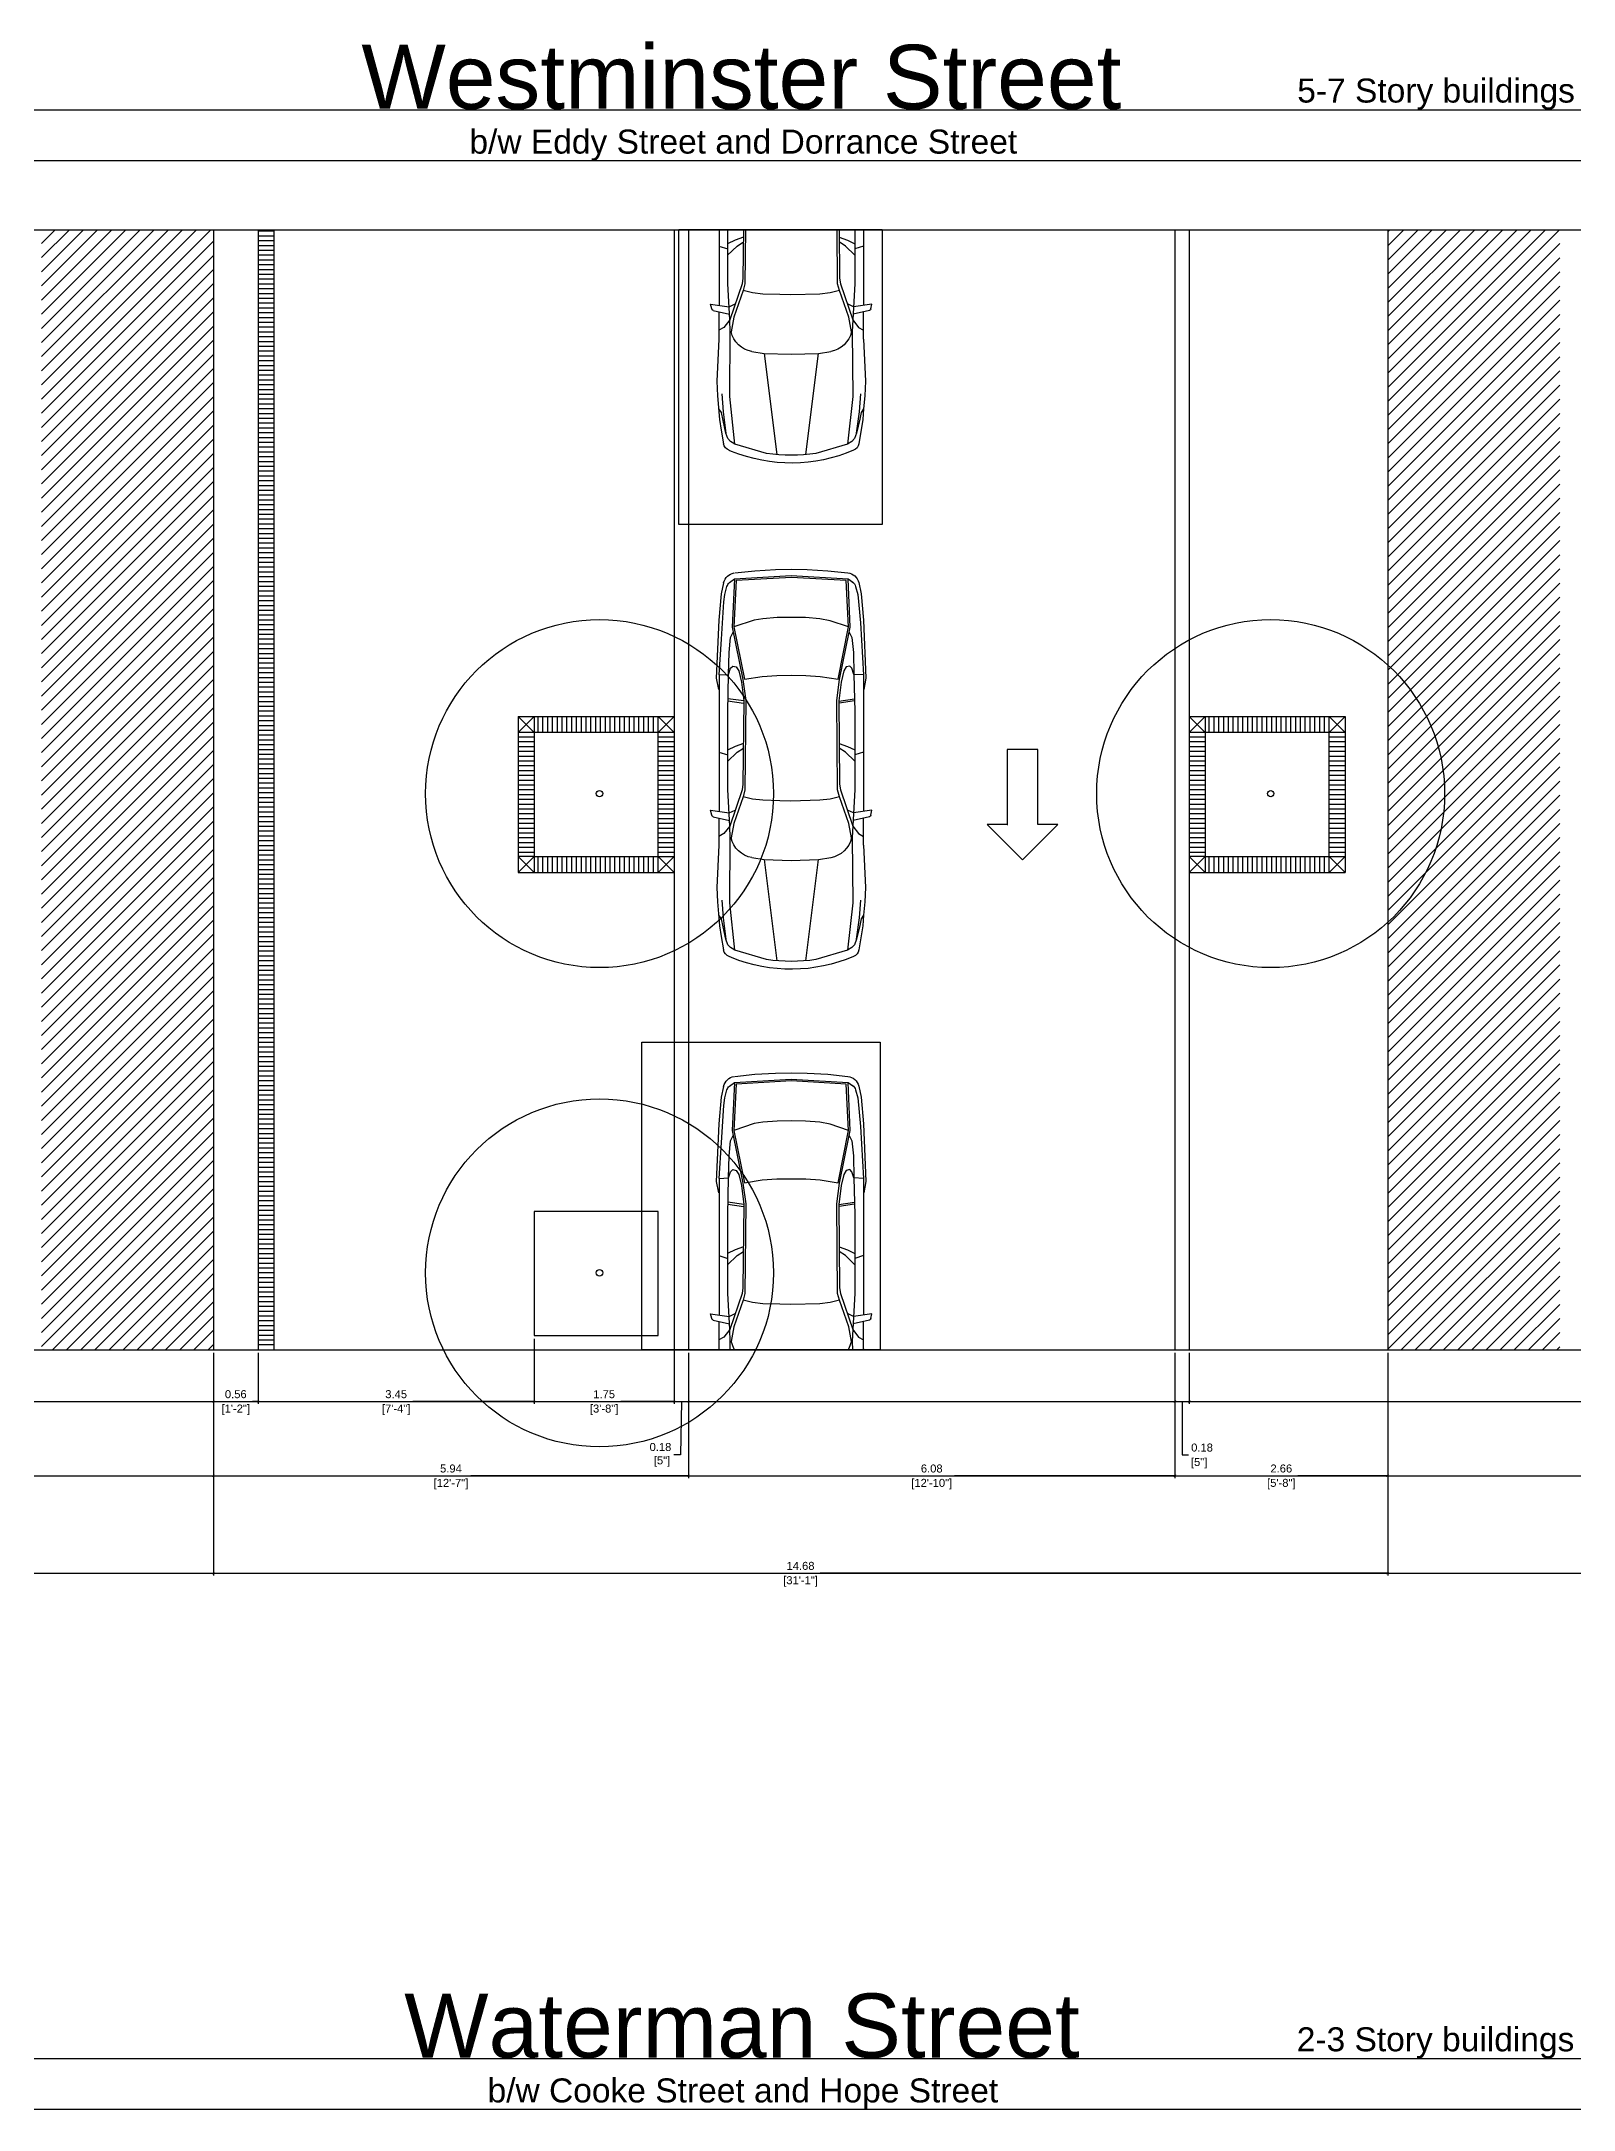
# Model space of a CAD drawing. Extents: x 4 to 262, y -261 to 351.
# Drawn here: x 46.61 to 65.76, y -219.17 to -193.31 of the extents above; entities that cross this region are included whole.
import ezdxf
from ezdxf.xclip import XClip

# ---------------------------------------------------------------- set-up
doc = ezdxf.new("R2010")
doc.units = 0
doc.header["$LTSCALE"] = 0.1
doc.header["$MEASUREMENT"] = 0
doc.header["$XCLIPFRAME"] = 2
doc.header["$PDMODE"] = 3
doc.layers.get('0').update_dxf_attribs({"color": 102})
for name, color, linetype in [('Cars', 4, 'Continuous'), ('Details', 9, 'Continuous'), ('Edge', 1, 'Continuous'), ('Hatch and Paving', 252, 'Continuous'), ('HIDDEN', 204, 'Continuous'), ('Poche', 6, 'Continuous'), ('Text', 7, 'Continuous'), ('Trees', 3, 'Continuous')]:
    doc.layers.add(name, color=color, linetype=linetype)
doc.styles.get("Standard").update_dxf_attribs({"font": 'Arial.ttf'})
doc.dimstyles.get("Standard").update_dxf_attribs({"dimtxt": 0.1, "dimasz": 0.03, "dimexe": 0.03, "dimexo": 0.04, "dimgap": 0.04, "dimtad": 0, "dimtih": 1, "dimtoh": 1, "dimzin": 0, "dimdsep": 46, "dimtxsty": 'Standard', "dimblk": 'ARCHTICK', "dimblk1": 'ARCHTICK', "dimblk2": 'ARCHTICK', "dimcen": 0.09, "dimclrd": 256, "dimclre": 256, "dimadec": 0, "dimazin": 0, "dimtfac": 1, "dimtofl": 0, "dimtmove": 1, "dimatfit": 3, "dimfxl": 1, "dimtolj": 1, "dimtzin": 0, "dimlwe": -1, "dimarcsym": 0})

# ---------------------------------------------------------------- blocks, each defined once
blk = doc.blocks.new('Tree 1')
for radius in [2.175, 0.04]:
    blk.add_circle((19.781, 19.848), radius)
blk = doc.blocks.new('Car 1')
at = {"color": 8, "linetype": 'Continuous'}
for p, q in [((30.55, 21.463), (29.836, 21.421)), ((30.089, 21.523), (29.839, 21.496)), ((30.35, 21.538), (30.089, 21.523)), ((30.547, 21.543), (30.35, 21.538)), ((30.743, 21.538), (30.547, 21.543)), ((31.258, 21.421), (30.55, 21.463)), ((31.004, 21.523), (30.743, 21.538)), ((31.254, 21.496), (31.004, 21.523)), ((29.672, 21.235), (29.643, 20.905)), ((29.702, 21.376), (29.672, 21.235)), ((29.714, 21.228), (29.683, 20.872)), ((29.742, 21.327), (29.714, 21.228)), ((29.836, 21.421), (29.776, 21.38)), ((29.809, 20.82), (29.836, 21.421)), ((29.83, 20.822), (29.859, 21.401)), ((29.859, 21.401), (30.542, 21.441)), ((30.542, 21.441), (31.234, 21.401)), ((31.234, 21.401), (31.263, 20.822)), ((31.321, 21.376), (31.258, 21.421)), ((31.258, 21.421), (31.285, 20.82)), ((31.379, 21.228), (31.351, 21.327)), ((31.389, 21.134), (31.379, 21.228)), ((31.421, 21.235), (31.392, 21.372)), ((31.45, 20.905), (31.421, 21.235)), ((30.368, 20.938), (30.55, 20.94)), ((30.55, 20.94), (30.725, 20.938)), ((31.421, 20.669), (31.389, 21.134)), ((29.643, 20.905), (29.613, 20.182)), ((29.683, 20.872), (29.643, 20.221)), ((29.789, 20.69), (29.769, 20.504)), ((29.822, 20.756), (29.789, 20.69)), ((29.822, 20.756), (29.809, 20.82)), ((29.942, 20.164), (29.822, 20.756)), ((29.83, 20.822), (30.062, 20.899)), ((29.962, 20.168), (29.83, 20.822)), ((30.062, 20.899), (30.191, 20.924)), ((30.191, 20.924), (30.368, 20.938)), ((30.725, 20.938), (30.902, 20.924)), ((30.902, 20.924), (31.012, 20.906)), ((31.012, 20.906), (31.263, 20.822)), ((31.263, 20.822), (31.131, 20.168)), ((31.285, 20.82), (31.152, 20.164)), ((31.305, 20.69), (31.272, 20.756)), ((31.324, 20.504), (31.305, 20.69)), ((31.48, 20.182), (31.45, 20.905)), ((29.769, 20.504), (29.763, 20.228)), ((31.33, 20.228), (31.324, 20.504)), ((31.45, 20.221), (31.421, 20.669)), ((29.613, 20.182), (29.639, 20.04)), ((29.643, 20.221), (29.763, 20.228)), ((29.643, 20.221), (29.643, 18.514)), ((29.763, 20.228), (29.752, 19.766)), ((29.763, 20.228), (29.789, 20.305)), ((29.789, 20.305), (29.814, 20.332)), ((29.814, 20.332), (29.86, 20.322)), ((29.86, 20.322), (29.891, 20.271)), ((29.891, 20.271), (29.924, 20.133)), ((30.184, 20.202), (29.962, 20.168)), ((30.365, 20.215), (30.184, 20.202)), ((30.543, 20.217), (30.365, 20.215)), ((30.728, 20.215), (30.543, 20.217)), ((30.909, 20.202), (30.728, 20.215)), ((31.131, 20.168), (30.909, 20.202)), ((31.202, 20.271), (31.169, 20.133)), ((31.234, 20.322), (31.202, 20.271)), ((31.279, 20.332), (31.234, 20.322)), ((31.305, 20.305), (31.279, 20.332)), ((31.33, 20.228), (31.305, 20.305)), ((31.342, 19.766), (31.33, 20.228)), ((31.45, 20.221), (31.33, 20.228)), ((31.45, 20.221), (31.45, 18.514)), ((31.454, 20.04), (31.48, 20.182)), ((29.954, 19.894), (29.755, 19.924)), ((29.924, 20.133), (29.954, 19.896)), ((29.979, 19.902), (29.942, 20.164)), ((31.152, 20.164), (31.114, 19.902)), ((31.169, 20.133), (31.14, 19.896)), ((31.14, 19.896), (31.338, 19.924)), ((29.752, 19.766), (29.752, 18.789)), ((29.755, 19.899), (29.95, 19.87)), ((29.954, 19.896), (29.942, 18.855)), ((29.967, 18.785), (29.979, 19.902)), ((31.114, 19.902), (31.126, 18.785)), ((31.14, 19.896), (31.151, 18.855)), ((31.341, 19.899), (31.143, 19.87)), ((31.342, 18.789), (31.342, 19.766)), ((29.642, 19.256), (29.752, 19.222)), ((29.843, 19.328), (29.752, 19.284)), ((29.752, 19.142), (29.87, 19.256)), ((29.948, 19.366), (29.843, 19.328)), ((29.87, 19.256), (29.947, 19.307)), ((31.145, 19.366), (31.25, 19.328)), ((31.223, 19.256), (31.146, 19.307)), ((31.344, 19.14), (31.223, 19.256)), ((31.25, 19.328), (31.344, 19.283)), ((31.451, 19.256), (31.342, 19.222)), ((29.752, 18.789), (29.784, 18.185)), ((29.932, 18.784), (29.777, 18.333)), ((29.829, 18.365), (29.943, 18.698)), ((29.942, 18.855), (29.932, 18.784)), ((29.943, 18.698), (29.967, 18.785)), ((29.943, 18.698), (30.062, 18.67)), ((30.062, 18.67), (30.19, 18.655)), ((30.19, 18.655), (30.551, 18.644)), ((30.551, 18.644), (30.691, 18.648)), ((30.691, 18.648), (30.903, 18.655)), ((30.903, 18.655), (31.031, 18.67)), ((31.031, 18.67), (31.15, 18.698)), ((31.126, 18.785), (31.15, 18.698)), ((31.15, 18.698), (31.264, 18.365)), ((31.151, 18.855), (31.161, 18.784)), ((31.161, 18.784), (31.316, 18.333)), ((31.316, 18.333), (31.342, 18.789)), ((29.551, 18.47), (29.538, 18.53)), ((29.538, 18.53), (29.769, 18.496)), ((29.571, 18.449), (29.774, 18.402)), ((29.643, 18.092), (29.643, 18.432)), ((29.769, 18.496), (29.846, 18.532)), ((29.795, 18.185), (29.829, 18.365)), ((31.325, 18.496), (31.248, 18.532)), ((31.264, 18.365), (31.298, 18.185)), ((31.522, 18.449), (31.32, 18.402)), ((31.555, 18.53), (31.325, 18.496)), ((31.45, 18.092), (31.45, 18.432)), ((31.542, 18.47), (31.555, 18.53)), ((29.705, 18.239), (29.643, 18.204)), ((29.777, 18.333), (29.705, 18.239)), ((29.784, 18.185), (29.779, 17.375)), ((31.309, 18.185), (31.316, 18.333)), ((31.315, 17.375), (31.309, 18.185)), ((31.316, 18.333), (31.389, 18.239)), ((31.389, 18.239), (31.451, 18.204)), ((29.643, 18.092), (29.62, 17.566)), ((30.206, 17.913), (30.054, 17.938)), ((30.366, 16.648), (30.206, 17.913)), ((30.547, 17.902), (30.206, 17.913)), ((30.887, 17.913), (30.547, 17.902)), ((30.887, 17.913), (30.727, 16.648)), ((31.039, 17.938), (30.887, 17.913)), ((31.473, 17.566), (31.45, 18.092)), ((29.62, 17.566), (29.626, 17.384)), ((29.626, 17.384), (29.642, 17.219)), ((29.694, 17.185), (29.676, 17.408)), ((29.779, 17.375), (29.843, 16.78)), ((31.251, 16.78), (31.315, 17.375)), ((31.417, 17.408), (31.4, 17.185)), ((31.441, 17.087), (31.467, 17.384)), ((31.467, 17.384), (31.473, 17.566)), ((29.642, 17.219), (29.672, 17.173)), ((29.642, 17.219), (29.653, 17.087)), ((29.653, 17.087), (29.701, 16.784)), ((29.672, 17.173), (29.689, 17.09)), ((29.689, 17.09), (29.73, 16.918)), ((29.73, 16.918), (29.694, 17.185)), ((31.4, 17.185), (31.363, 16.918)), ((31.363, 16.918), (31.4, 17.074)), ((31.4, 17.074), (31.421, 17.173)), ((31.421, 17.173), (31.451, 17.219)), ((31.421, 16.954), (31.441, 17.087)), ((29.73, 16.918), (29.756, 16.848)), ((29.756, 16.848), (29.789, 16.813)), ((29.789, 16.813), (29.843, 16.78)), ((31.251, 16.78), (31.305, 16.813)), ((31.305, 16.813), (31.338, 16.848)), ((31.338, 16.848), (31.363, 16.918)), ((31.392, 16.784), (31.421, 16.954)), ((29.843, 16.78), (30.238, 16.663)), ((30.855, 16.663), (31.251, 16.78)), ((31.293, 16.689), (31.324, 16.702)), ((30.547, 16.543), (30.547, 16.543))]:
    blk.add_line(p, q, dxfattribs=at)
for centre, radius, start, end in [((29.857, 21.339), 0.159, 96.1654, 166.417), ((31.237, 21.339), 0.159, 12.0139, 81.7918), ((29.844, 21.298), 0.106, 124.732, 163.999), ((31.249, 21.298), 0.106, 16.0009, 47.497), ((29.577, 18.475), 0.0265, 191.8561, 256.8464), ((31.516, 18.475), 0.0265, 283.1524, 348.1427), ((30.107, 18.253), 0.32, 192.2413, 260.4689), ((30.987, 18.253), 0.319, 279.531, 347.7586), ((29.805, 16.802), 0.106, 189.5619, 249.9003), ((30.547, 18.523), 1.98, 246.8697, 292.1307), ((30.547, 18.805), 2.164, 261.8061, 278.1938), ((31.288, 16.802), 0.106, 290.0997, 350.438)]:
    blk.add_arc(centre, radius, start, end, dxfattribs=at)
blk = doc.blocks.new('_ArchTick')
at = {"color": 0, "linetype": 'ByBlock', "const_width": 0.15}
blk.add_lwpolyline([(-0.5, -0.5), (0.5, 0.5)], dxfattribs=at)
blk = doc.blocks.new('*D166')
at = {"layer": 'Defpoints', "color": 0, "transparency": 16777216}
for p in [(48.759, -209.668), (63.439, -209.668), (63.439, -212.461)]:
    blk.add_point(p, dxfattribs=at)
at = {"layer": 'Text', "transparency": 16777216}
for p, q in [((48.759, -209.708), (48.759, -212.491)), ((63.439, -209.708), (63.439, -212.491))]:
    blk.add_line(p, q, dxfattribs=at)
at = {"layer": 'Text', "lineweight": -2, "transparency": 16777216}
for p, q in [((48.759, -212.461), (55.851, -212.461)), ((63.439, -212.461), (56.346, -212.461))]:
    blk.add_line(p, q, dxfattribs=at)
at = {"layer": 'Text', "lineweight": -2, "transparency": 16777216, "xscale": 0.03, "yscale": 0.03, "zscale": 0.03, "rotation": 180}
blk.add_blockref('_ArchTick', (48.759, -212.461), dxfattribs=at)
at = {"layer": 'Text', "lineweight": -2, "transparency": 16777216, "xscale": 0.03, "yscale": 0.03, "zscale": 0.03}
blk.add_blockref('_ArchTick', (63.439, -212.461), dxfattribs=at)
at = {"layer": 'Text', "color": 0, "transparency": 16777216, "char_height": 0.1, "attachment_point": 5}
for s, insert in [('\\A1;[31\'-1"]', (56.099, -212.564)), ('\\A1;14.68', (56.099, -212.37))]:
    blk.add_mtext(s, dxfattribs=dict(at, insert=insert))
blk = doc.blocks.new('*D167')
at = {"layer": 'Defpoints', "color": 0, "transparency": 16777216}
for p in [(48.759, -209.668), (54.699, -211.244), (54.699, -211.244)]:
    blk.add_point(p, dxfattribs=at)
at = {"layer": 'Text', "transparency": 16777216}
for p, q in [((48.759, -209.708), (48.759, -211.274)), ((54.699, -211.204), (54.699, -211.214))]:
    blk.add_line(p, q, dxfattribs=at)
at = {"layer": 'Text', "lineweight": -2, "transparency": 16777216}
for p, q in [((48.759, -211.244), (51.481, -211.244)), ((54.699, -211.244), (51.976, -211.244))]:
    blk.add_line(p, q, dxfattribs=at)
at = {"layer": 'Text', "lineweight": -2, "transparency": 16777216, "xscale": 0.03, "yscale": 0.03, "zscale": 0.03, "rotation": 180}
blk.add_blockref('_ArchTick', (48.759, -211.244), dxfattribs=at)
at = {"layer": 'Text', "lineweight": -2, "transparency": 16777216, "xscale": 0.03, "yscale": 0.03, "zscale": 0.03}
blk.add_blockref('_ArchTick', (54.699, -211.244), dxfattribs=at)
at = {"layer": 'Text', "color": 0, "transparency": 16777216, "char_height": 0.1, "attachment_point": 5}
for s, insert in [('\\A1;5.94', (51.729, -211.153)), ('\\A1;[12\'-7"]', (51.729, -211.347))]:
    blk.add_mtext(s, dxfattribs=dict(at, insert=insert))
blk = doc.blocks.new('*D168')
at = {"layer": 'Defpoints', "color": 0, "transparency": 16777216}
for p in [(54.699, -209.668), (60.779, -209.668), (60.779, -211.244)]:
    blk.add_point(p, dxfattribs=at)
at = {"layer": 'Text', "transparency": 16777216}
for p, q in [((54.699, -209.708), (54.699, -211.274)), ((60.779, -209.708), (60.779, -211.274))]:
    blk.add_line(p, q, dxfattribs=at)
at = {"layer": 'Text', "lineweight": -2, "transparency": 16777216}
for p, q in [((54.699, -211.244), (57.452, -211.244)), ((60.779, -211.244), (58.025, -211.244))]:
    blk.add_line(p, q, dxfattribs=at)
at = {"layer": 'Text', "lineweight": -2, "transparency": 16777216, "xscale": 0.03, "yscale": 0.03, "zscale": 0.03, "rotation": 180}
blk.add_blockref('_ArchTick', (54.699, -211.244), dxfattribs=at)
at = {"layer": 'Text', "lineweight": -2, "transparency": 16777216, "xscale": 0.03, "yscale": 0.03, "zscale": 0.03}
blk.add_blockref('_ArchTick', (60.779, -211.244), dxfattribs=at)
at = {"layer": 'Text', "color": 0, "transparency": 16777216, "char_height": 0.1, "attachment_point": 5}
for s, insert in [('\\A1;6.08', (57.739, -211.153)), ('\\A1;[12\'-10"]', (57.739, -211.347))]:
    blk.add_mtext(s, dxfattribs=dict(at, insert=insert))
blk = doc.blocks.new('*D169')
at = {"layer": 'Defpoints', "color": 0, "transparency": 16777216}
for p in [(60.779, -209.668), (63.439, -209.668), (63.439, -211.244)]:
    blk.add_point(p, dxfattribs=at)
at = {"layer": 'Text', "transparency": 16777216}
for p, q in [((60.779, -209.708), (60.779, -211.274)), ((63.439, -209.708), (63.439, -211.274))]:
    blk.add_line(p, q, dxfattribs=at)
at = {"layer": 'Text', "lineweight": -2, "transparency": 16777216}
for p, q in [((60.779, -211.244), (61.9, -211.244)), ((63.439, -211.244), (62.317, -211.244))]:
    blk.add_line(p, q, dxfattribs=at)
at = {"layer": 'Text', "lineweight": -2, "transparency": 16777216, "xscale": 0.03, "yscale": 0.03, "zscale": 0.03, "rotation": 180}
blk.add_blockref('_ArchTick', (60.779, -211.244), dxfattribs=at)
at = {"layer": 'Text', "lineweight": -2, "transparency": 16777216, "xscale": 0.03, "yscale": 0.03, "zscale": 0.03}
blk.add_blockref('_ArchTick', (63.439, -211.244), dxfattribs=at)
at = {"layer": 'Text', "color": 0, "transparency": 16777216, "char_height": 0.1, "attachment_point": 5}
for s, insert in [('\\A1;2.66', (62.109, -211.153)), ('\\A1;[5\'-8"]', (62.109, -211.347))]:
    blk.add_mtext(s, dxfattribs=dict(at, insert=insert))
blk = doc.blocks.new('*D170')
at = {"layer": 'Defpoints', "color": 0, "transparency": 16777216}
for p in [(48.759, -209.668), (49.319, -209.668), (49.319, -210.315)]:
    blk.add_point(p, dxfattribs=at)
at = {"layer": 'Text', "transparency": 16777216}
for p, q in [((48.759, -209.708), (48.759, -210.345)), ((49.319, -209.708), (49.319, -210.345))]:
    blk.add_line(p, q, dxfattribs=at)
at = {"layer": 'Text', "lineweight": -2, "transparency": 16777216}
for p, q in [((48.759, -210.315), (48.83, -210.315)), ((49.319, -210.315), (49.247, -210.315))]:
    blk.add_line(p, q, dxfattribs=at)
at = {"layer": 'Text', "lineweight": -2, "transparency": 16777216, "xscale": 0.03, "yscale": 0.03, "zscale": 0.03, "rotation": 180}
blk.add_blockref('_ArchTick', (48.759, -210.315), dxfattribs=at)
at = {"layer": 'Text', "lineweight": -2, "transparency": 16777216, "xscale": 0.03, "yscale": 0.03, "zscale": 0.03}
blk.add_blockref('_ArchTick', (49.319, -210.315), dxfattribs=at)
at = {"layer": 'Text', "color": 0, "transparency": 16777216, "char_height": 0.1, "attachment_point": 5}
for s, insert in [('\\A1;0.56', (49.039, -210.224)), ('\\A1;[1\'-2"]', (49.039, -210.418))]:
    blk.add_mtext(s, dxfattribs=dict(at, insert=insert))
blk = doc.blocks.new('*D171')
at = {"layer": 'Defpoints', "color": 0, "transparency": 16777216}
for p in [(52.769, -209.491), (49.319, -209.668), (52.769, -210.315)]:
    blk.add_point(p, dxfattribs=at)
at = {"layer": 'Text', "transparency": 16777216}
for p, q in [((52.769, -209.531), (52.769, -210.345)), ((49.319, -209.708), (49.319, -210.345))]:
    blk.add_line(p, q, dxfattribs=at)
at = {"layer": 'Text', "lineweight": -2, "transparency": 16777216}
for p, q in [((49.319, -210.315), (50.835, -210.315)), ((52.769, -210.315), (51.252, -210.315))]:
    blk.add_line(p, q, dxfattribs=at)
at = {"layer": 'Text', "lineweight": -2, "transparency": 16777216, "xscale": 0.03, "yscale": 0.03, "zscale": 0.03, "rotation": 180}
blk.add_blockref('_ArchTick', (49.319, -210.315), dxfattribs=at)
at = {"layer": 'Text', "lineweight": -2, "transparency": 16777216, "xscale": 0.03, "yscale": 0.03, "zscale": 0.03}
blk.add_blockref('_ArchTick', (52.769, -210.315), dxfattribs=at)
at = {"layer": 'Text', "color": 0, "transparency": 16777216, "char_height": 0.1, "attachment_point": 5}
for s, insert in [('\\A1;3.45', (51.044, -210.224)), ('\\A1;[7\'-4"]', (51.044, -210.418))]:
    blk.add_mtext(s, dxfattribs=dict(at, insert=insert))
blk = doc.blocks.new('*D172')
at = {"layer": 'Defpoints', "color": 0, "transparency": 16777216}
for p in [(52.769, -209.491), (54.519, -209.491), (54.519, -210.315)]:
    blk.add_point(p, dxfattribs=at)
at = {"layer": 'Text', "transparency": 16777216}
for p, q in [((52.769, -209.531), (52.769, -210.345)), ((54.519, -209.531), (54.519, -210.345))]:
    blk.add_line(p, q, dxfattribs=at)
at = {"layer": 'Text', "lineweight": -2, "transparency": 16777216}
for p, q in [((52.769, -210.315), (53.435, -210.315)), ((54.519, -210.315), (53.852, -210.315))]:
    blk.add_line(p, q, dxfattribs=at)
at = {"layer": 'Text', "lineweight": -2, "transparency": 16777216, "xscale": 0.03, "yscale": 0.03, "zscale": 0.03, "rotation": 180}
blk.add_blockref('_ArchTick', (52.769, -210.315), dxfattribs=at)
at = {"layer": 'Text', "lineweight": -2, "transparency": 16777216, "xscale": 0.03, "yscale": 0.03, "zscale": 0.03}
blk.add_blockref('_ArchTick', (54.519, -210.315), dxfattribs=at)
at = {"layer": 'Text', "color": 0, "transparency": 16777216, "char_height": 0.1, "attachment_point": 5}
for s, insert in [('\\A1;1.75', (53.644, -210.224)), ('\\A1;[3\'-8"]', (53.644, -210.418))]:
    blk.add_mtext(s, dxfattribs=dict(at, insert=insert))
blk = doc.blocks.new('*D173')
at = {"layer": 'Defpoints', "color": 0, "transparency": 16777216}
for p in [(54.519, -209.668), (54.699, -209.668), (54.699, -210.315)]:
    blk.add_point(p, dxfattribs=at)
at = {"layer": 'Text', "transparency": 16777216}
for p, q in [((54.519, -209.708), (54.519, -210.345)), ((54.699, -209.708), (54.699, -210.345))]:
    blk.add_line(p, q, dxfattribs=at)
at = {"layer": 'Text', "lineweight": -2, "transparency": 16777216}
for p, q in [((54.519, -210.315), (54.699, -210.315)), ((54.609, -210.315), (54.597, -210.982)), ((54.597, -210.982), (54.517, -210.982))]:
    blk.add_line(p, q, dxfattribs=at)
at = {"layer": 'Text', "lineweight": -2, "transparency": 16777216, "xscale": 0.03, "yscale": 0.03, "zscale": 0.03, "rotation": 180}
blk.add_blockref('_ArchTick', (54.519, -210.315), dxfattribs=at)
at = {"layer": 'Text', "lineweight": -2, "transparency": 16777216, "xscale": 0.03, "yscale": 0.03, "zscale": 0.03}
blk.add_blockref('_ArchTick', (54.699, -210.315), dxfattribs=at)
at = {"layer": 'Text', "color": 0, "transparency": 16777216, "insert": (54.348, -210.982), "char_height": 0.1, "attachment_point": 5}
blk.add_mtext('\\A1;0.18\\P [5"]', dxfattribs=at)
blk = doc.blocks.new('*D174')
at = {"layer": 'Defpoints', "color": 0, "transparency": 16777216}
for p in [(60.779, -209.668), (60.959, -209.668), (60.959, -210.315)]:
    blk.add_point(p, dxfattribs=at)
at = {"layer": 'Text', "transparency": 16777216}
for p, q in [((60.779, -209.708), (60.779, -210.345)), ((60.959, -209.708), (60.959, -210.345))]:
    blk.add_line(p, q, dxfattribs=at)
at = {"layer": 'Text', "lineweight": -2, "transparency": 16777216}
for p, q in [((60.779, -210.315), (60.959, -210.315)), ((60.869, -210.315), (60.869, -210.982)), ((60.869, -210.982), (60.949, -210.982))]:
    blk.add_line(p, q, dxfattribs=at)
at = {"layer": 'Text', "lineweight": -2, "transparency": 16777216, "xscale": 0.03, "yscale": 0.03, "zscale": 0.03, "rotation": 180}
blk.add_blockref('_ArchTick', (60.779, -210.315), dxfattribs=at)
at = {"layer": 'Text', "lineweight": -2, "transparency": 16777216, "xscale": 0.03, "yscale": 0.03, "zscale": 0.03}
blk.add_blockref('_ArchTick', (60.959, -210.315), dxfattribs=at)
at = {"layer": 'Text', "color": 0, "transparency": 16777216, "char_height": 0.1, "attachment_point": 5}
for s, insert in [('\\A1;0.18', (61.118, -210.891)), ('\\A1;[5"]', (61.082, -211.086))]:
    blk.add_mtext(s, dxfattribs=dict(at, insert=insert))

msp = doc.modelspace()

# ---------------------------------------------------------------- hatches: boundary and pattern name
at = {"layer": 'HIDDEN'}
h = msp.add_hatch(dxfattribs=at)
h.set_pattern_fill('ANSI31', color=1)
h.set_pattern_definition([(45, (0.27102, -196.9241), (-0.08838835, 0.08838835), [])])
h.paths.add_polyline_path([(48.759, -195.668), (46.609, -195.668), (46.609, -209.668), (48.759, -209.668)])
h = msp.add_hatch(dxfattribs=at)
h.set_pattern_fill('ANSI31', color=1)
h.set_pattern_definition([(45, (0.69102, -196.9241), (-0.08838835, 0.08838835), [])])
h.paths.add_polyline_path([(65.589, -195.668), (63.439, -195.668), (63.439, -209.668), (65.589, -209.668)])

# ---------------------------------------------------------------- linework, layer by layer
at = {"layer": 'Cars'}
msp.add_lwpolyline([(58.875, -203.543), (59.317, -203.101), (59.067, -203.101), (59.067, -202.164), (58.683, -202.164), (58.683, -203.101), (58.692, -203.101), (58.433, -203.101)], close=True, dxfattribs=at)
at = {"layer": 'Details'}
for p, q in [((49.319, -195.668), (49.319, -209.668)), ((54.519, -195.668), (54.519, -209.668)), ((60.959, -195.668), (60.959, -209.668))]:
    msp.add_line(p, q, dxfattribs=at)
for points in [[(52.769, -203.501), (54.319, -203.501), (54.319, -201.951), (52.769, -201.951)], [(61.159, -203.501), (62.709, -203.501), (62.709, -201.951), (61.159, -201.951)], [(52.769, -209.491), (54.319, -209.491), (54.319, -207.941), (52.769, -207.941)]]:
    msp.add_lwpolyline(points, close=True, dxfattribs=at)
at = {"layer": 'Edge'}
for p, q in [((54.699, -195.668), (54.699, -209.668)), ((60.779, -195.668), (60.779, -209.668))]:
    msp.add_line(p, q, dxfattribs=at)
for p in [(7.526, -195.668), (14.319, -209.668)]:
    msp.add_xline(p, (1, 0), dxfattribs=at)
at = {"layer": 'Hatch and Paving'}
for p, q in [((49.519, -195.688), (49.319, -195.688)), ((49.519, -209.668), (49.519, -195.668)), ((49.519, -195.748), (49.319, -195.748)), ((49.519, -195.808), (49.319, -195.808)), ((49.519, -195.868), (49.319, -195.868)), ((49.519, -195.928), (49.319, -195.928)), ((49.519, -195.988), (49.319, -195.988)), ((49.519, -196.048), (49.319, -196.048)), ((49.519, -196.108), (49.319, -196.108)), ((49.519, -196.168), (49.319, -196.168)), ((49.519, -196.228), (49.319, -196.228)), ((49.519, -196.288), (49.319, -196.288)), ((49.519, -196.348), (49.319, -196.348)), ((49.519, -196.408), (49.319, -196.408)), ((49.519, -196.468), (49.319, -196.468)), ((49.519, -196.528), (49.319, -196.528)), ((49.519, -196.588), (49.319, -196.588)), ((49.519, -196.648), (49.319, -196.648)), ((49.519, -196.708), (49.319, -196.708)), ((49.519, -196.768), (49.319, -196.768)), ((49.519, -196.828), (49.319, -196.828)), ((49.519, -196.888), (49.319, -196.888)), ((49.519, -196.948), (49.319, -196.948)), ((49.519, -197.008), (49.319, -197.008)), ((49.519, -197.068), (49.319, -197.068)), ((49.519, -197.128), (49.319, -197.128)), ((49.519, -197.188), (49.319, -197.188)), ((49.519, -197.248), (49.319, -197.248)), ((49.519, -197.308), (49.319, -197.308)), ((49.519, -197.368), (49.319, -197.368)), ((49.519, -197.428), (49.319, -197.428)), ((49.519, -197.488), (49.319, -197.488)), ((49.519, -197.548), (49.319, -197.548)), ((49.519, -197.608), (49.319, -197.608)), ((49.519, -197.668), (49.319, -197.668)), ((49.519, -197.728), (49.319, -197.728)), ((49.519, -197.788), (49.319, -197.788)), ((49.519, -197.848), (49.319, -197.848)), ((49.519, -197.908), (49.319, -197.908)), ((49.519, -197.968), (49.319, -197.968)), ((49.519, -198.028), (49.319, -198.028)), ((49.519, -198.088), (49.319, -198.088)), ((49.519, -198.148), (49.319, -198.148)), ((49.519, -198.208), (49.319, -198.208)), ((49.519, -198.268), (49.319, -198.268)), ((49.519, -198.328), (49.319, -198.328)), ((49.519, -198.388), (49.319, -198.388)), ((49.519, -198.448), (49.319, -198.448)), ((49.519, -198.508), (49.319, -198.508)), ((49.519, -198.568), (49.319, -198.568)), ((49.519, -198.628), (49.319, -198.628)), ((49.519, -198.688), (49.319, -198.688)), ((49.519, -198.748), (49.319, -198.748)), ((49.519, -198.808), (49.319, -198.808)), ((49.519, -198.868), (49.319, -198.868)), ((49.519, -198.928), (49.319, -198.928)), ((49.519, -198.988), (49.319, -198.988)), ((49.519, -199.048), (49.319, -199.048)), ((49.519, -199.108), (49.319, -199.108)), ((49.519, -199.168), (49.319, -199.168)), ((49.519, -199.228), (49.319, -199.228)), ((49.519, -199.288), (49.319, -199.288)), ((49.519, -199.348), (49.319, -199.348)), ((49.519, -199.408), (49.319, -199.408)), ((49.519, -199.468), (49.319, -199.468)), ((49.519, -199.528), (49.319, -199.528)), ((49.519, -199.588), (49.319, -199.588)), ((49.519, -199.648), (49.319, -199.648)), ((49.519, -199.708), (49.319, -199.708)), ((49.519, -199.768), (49.319, -199.768)), ((49.519, -199.828), (49.319, -199.828)), ((49.519, -199.888), (49.319, -199.888)), ((49.519, -199.948), (49.319, -199.948)), ((49.519, -200.008), (49.319, -200.008)), ((49.519, -200.068), (49.319, -200.068)), ((49.519, -200.128), (49.319, -200.128)), ((49.519, -200.188), (49.319, -200.188)), ((49.519, -200.248), (49.319, -200.248)), ((49.519, -200.308), (49.319, -200.308)), ((49.519, -200.368), (49.319, -200.368)), ((49.519, -200.428), (49.319, -200.428)), ((49.519, -200.488), (49.319, -200.488)), ((49.519, -200.548), (49.319, -200.548)), ((49.519, -200.608), (49.319, -200.608)), ((49.519, -200.668), (49.319, -200.668)), ((49.519, -200.728), (49.319, -200.728)), ((49.519, -200.788), (49.319, -200.788)), ((49.519, -200.848), (49.319, -200.848)), ((49.519, -200.908), (49.319, -200.908)), ((49.519, -200.968), (49.319, -200.968)), ((49.519, -201.028), (49.319, -201.028)), ((49.519, -201.088), (49.319, -201.088)), ((49.519, -201.148), (49.319, -201.148)), ((49.519, -201.208), (49.319, -201.208)), ((49.519, -201.268), (49.319, -201.268)), ((49.519, -201.328), (49.319, -201.328)), ((49.519, -201.388), (49.319, -201.388)), ((49.519, -201.448), (49.319, -201.448)), ((49.519, -201.508), (49.319, -201.508)), ((49.519, -201.568), (49.319, -201.568)), ((49.519, -201.628), (49.319, -201.628)), ((49.519, -201.688), (49.319, -201.688)), ((49.519, -201.748), (49.319, -201.748)), ((49.519, -201.808), (49.319, -201.808)), ((49.519, -201.868), (49.319, -201.868)), ((52.769, -201.951), (52.569, -201.751)), ((52.569, -201.951), (52.769, -201.751)), ((52.569, -201.751), (54.519, -201.751)), ((52.569, -201.751), (52.569, -203.701)), ((52.769, -201.951), (52.569, -201.751)), ((52.569, -201.951), (52.769, -201.751)), ((52.769, -201.751), (52.769, -201.951)), ((52.819, -201.951), (52.819, -201.751)), ((52.879, -201.951), (52.879, -201.751)), ((52.939, -201.951), (52.939, -201.751)), ((52.999, -201.951), (52.999, -201.751)), ((53.059, -201.951), (53.059, -201.751)), ((53.119, -201.951), (53.119, -201.751)), ((53.179, -201.951), (53.179, -201.751)), ((53.239, -201.951), (53.239, -201.751)), ((53.299, -201.951), (53.299, -201.751)), ((53.359, -201.951), (53.359, -201.751)), ((53.419, -201.951), (53.419, -201.751)), ((53.479, -201.951), (53.479, -201.751)), ((53.539, -201.951), (53.539, -201.751)), ((53.599, -201.951), (53.599, -201.751)), ((53.659, -201.951), (53.659, -201.751)), ((53.719, -201.951), (53.719, -201.751)), ((53.779, -201.951), (53.779, -201.751)), ((53.839, -201.951), (53.839, -201.751)), ((53.899, -201.951), (53.899, -201.751)), ((53.959, -201.951), (53.959, -201.751)), ((54.019, -201.951), (54.019, -201.751)), ((54.079, -201.951), (54.079, -201.751)), ((54.139, -201.951), (54.139, -201.751)), ((54.199, -201.951), (54.199, -201.751)), ((54.259, -201.951), (54.259, -201.751)), ((54.519, -201.951), (54.319, -201.751)), ((54.319, -201.951), (54.519, -201.751)), ((54.519, -201.951), (54.319, -201.751)), ((54.319, -201.951), (54.519, -201.751)), ((54.319, -201.951), (54.319, -201.751)), ((61.159, -201.951), (60.959, -201.751)), ((60.959, -201.951), (61.159, -201.751)), ((60.959, -201.751), (62.909, -201.751)), ((61.159, -201.951), (60.959, -201.751)), ((60.959, -201.951), (61.159, -201.751)), ((61.159, -201.751), (61.159, -201.951)), ((61.209, -201.951), (61.209, -201.751)), ((61.269, -201.951), (61.269, -201.751)), ((61.329, -201.951), (61.329, -201.751)), ((61.389, -201.951), (61.389, -201.751)), ((61.449, -201.951), (61.449, -201.751)), ((61.509, -201.951), (61.509, -201.751)), ((61.569, -201.951), (61.569, -201.751)), ((61.629, -201.951), (61.629, -201.751)), ((61.689, -201.951), (61.689, -201.751)), ((61.749, -201.951), (61.749, -201.751)), ((61.809, -201.951), (61.809, -201.751)), ((61.869, -201.951), (61.869, -201.751)), ((61.929, -201.951), (61.929, -201.751)), ((61.989, -201.951), (61.989, -201.751)), ((62.049, -201.951), (62.049, -201.751)), ((62.109, -201.951), (62.109, -201.751)), ((62.169, -201.951), (62.169, -201.751)), ((62.229, -201.951), (62.229, -201.751)), ((62.289, -201.951), (62.289, -201.751)), ((62.349, -201.951), (62.349, -201.751)), ((62.409, -201.951), (62.409, -201.751)), ((62.469, -201.951), (62.469, -201.751)), ((62.529, -201.951), (62.529, -201.751)), ((62.589, -201.951), (62.589, -201.751)), ((62.649, -201.951), (62.649, -201.751)), ((62.909, -201.951), (62.709, -201.751)), ((62.709, -201.951), (62.909, -201.751)), ((62.909, -201.951), (62.709, -201.751)), ((62.709, -201.951), (62.909, -201.751)), ((62.709, -201.951), (62.709, -201.751)), ((62.909, -201.751), (62.909, -203.701)), ((49.519, -201.928), (49.319, -201.928)), ((49.519, -201.988), (49.319, -201.988)), ((49.519, -202.048), (49.319, -202.048)), ((49.519, -202.108), (49.319, -202.108)), ((52.769, -201.951), (52.569, -201.951)), ((52.769, -201.951), (52.569, -201.951)), ((52.769, -202.011), (52.569, -202.011)), ((52.769, -202.071), (52.569, -202.071)), ((52.769, -202.131), (52.569, -202.131)), ((54.519, -201.951), (54.319, -201.951)), ((54.519, -202.011), (54.319, -202.011)), ((54.519, -202.071), (54.319, -202.071)), ((54.519, -202.131), (54.319, -202.131)), ((61.159, -201.951), (60.959, -201.951)), ((61.159, -201.951), (60.959, -201.951)), ((61.159, -202.011), (60.959, -202.011)), ((61.159, -202.071), (60.959, -202.071)), ((61.159, -202.131), (60.959, -202.131)), ((62.909, -201.951), (62.709, -201.951)), ((62.909, -202.011), (62.709, -202.011)), ((62.909, -202.071), (62.709, -202.071)), ((62.909, -202.131), (62.709, -202.131)), ((49.519, -202.168), (49.319, -202.168)), ((49.519, -202.228), (49.319, -202.228)), ((49.519, -202.288), (49.319, -202.288)), ((49.519, -202.348), (49.319, -202.348)), ((49.519, -202.408), (49.319, -202.408)), ((52.769, -202.191), (52.569, -202.191)), ((52.769, -202.251), (52.569, -202.251)), ((52.769, -202.311), (52.569, -202.311)), ((52.769, -202.371), (52.569, -202.371)), ((54.519, -202.191), (54.319, -202.191)), ((54.519, -202.251), (54.319, -202.251)), ((54.519, -202.311), (54.319, -202.311)), ((54.519, -202.371), (54.319, -202.371)), ((61.159, -202.191), (60.959, -202.191)), ((61.159, -202.251), (60.959, -202.251)), ((61.159, -202.311), (60.959, -202.311)), ((61.159, -202.371), (60.959, -202.371)), ((62.909, -202.191), (62.709, -202.191)), ((62.909, -202.251), (62.709, -202.251)), ((62.909, -202.311), (62.709, -202.311)), ((62.909, -202.371), (62.709, -202.371)), ((49.519, -202.468), (49.319, -202.468)), ((49.519, -202.528), (49.319, -202.528)), ((49.519, -202.588), (49.319, -202.588)), ((49.519, -202.648), (49.319, -202.648)), ((52.769, -202.431), (52.569, -202.431)), ((52.769, -202.491), (52.569, -202.491)), ((52.769, -202.551), (52.569, -202.551)), ((52.769, -202.611), (52.569, -202.611)), ((52.769, -202.671), (52.569, -202.671)), ((54.519, -202.431), (54.319, -202.431)), ((54.519, -202.491), (54.319, -202.491)), ((54.519, -202.551), (54.319, -202.551)), ((54.519, -202.611), (54.319, -202.611)), ((54.519, -202.671), (54.319, -202.671)), ((61.159, -202.431), (60.959, -202.431)), ((61.159, -202.491), (60.959, -202.491)), ((61.159, -202.551), (60.959, -202.551)), ((61.159, -202.611), (60.959, -202.611)), ((61.159, -202.671), (60.959, -202.671)), ((62.909, -202.431), (62.709, -202.431)), ((62.909, -202.491), (62.709, -202.491)), ((62.909, -202.551), (62.709, -202.551)), ((62.909, -202.611), (62.709, -202.611)), ((62.909, -202.671), (62.709, -202.671)), ((49.519, -202.708), (49.319, -202.708)), ((49.519, -202.768), (49.319, -202.768)), ((49.519, -202.828), (49.319, -202.828)), ((49.519, -202.888), (49.319, -202.888)), ((52.769, -202.731), (52.569, -202.731)), ((52.769, -202.791), (52.569, -202.791)), ((52.769, -202.851), (52.569, -202.851)), ((52.769, -202.911), (52.569, -202.911)), ((54.519, -202.731), (54.319, -202.731)), ((54.519, -202.791), (54.319, -202.791)), ((54.519, -202.851), (54.319, -202.851)), ((54.519, -202.911), (54.319, -202.911)), ((61.159, -202.731), (60.959, -202.731)), ((61.159, -202.791), (60.959, -202.791)), ((61.159, -202.851), (60.959, -202.851)), ((61.159, -202.911), (60.959, -202.911)), ((62.909, -202.731), (62.709, -202.731)), ((62.909, -202.791), (62.709, -202.791)), ((62.909, -202.851), (62.709, -202.851)), ((62.909, -202.911), (62.709, -202.911)), ((49.519, -202.948), (49.319, -202.948)), ((49.519, -203.008), (49.319, -203.008)), ((49.519, -203.068), (49.319, -203.068)), ((49.519, -203.128), (49.319, -203.128)), ((49.519, -203.188), (49.319, -203.188)), ((52.769, -202.971), (52.569, -202.971)), ((52.769, -203.031), (52.569, -203.031)), ((52.769, -203.091), (52.569, -203.091)), ((52.769, -203.151), (52.569, -203.151)), ((54.519, -202.971), (54.319, -202.971)), ((54.519, -203.031), (54.319, -203.031)), ((54.519, -203.091), (54.319, -203.091)), ((54.519, -203.151), (54.319, -203.151)), ((61.159, -202.971), (60.959, -202.971)), ((61.159, -203.031), (60.959, -203.031)), ((61.159, -203.091), (60.959, -203.091)), ((61.159, -203.151), (60.959, -203.151)), ((62.909, -202.971), (62.709, -202.971)), ((62.909, -203.031), (62.709, -203.031)), ((62.909, -203.091), (62.709, -203.091)), ((62.909, -203.151), (62.709, -203.151)), ((49.519, -203.248), (49.319, -203.248)), ((49.519, -203.308), (49.319, -203.308)), ((49.519, -203.368), (49.319, -203.368)), ((49.519, -203.428), (49.319, -203.428)), ((52.769, -203.211), (52.569, -203.211)), ((52.769, -203.271), (52.569, -203.271)), ((52.769, -203.331), (52.569, -203.331)), ((52.769, -203.391), (52.569, -203.391)), ((52.769, -203.451), (52.569, -203.451)), ((54.519, -203.211), (54.319, -203.211)), ((54.519, -203.271), (54.319, -203.271)), ((54.519, -203.331), (54.319, -203.331)), ((54.519, -203.391), (54.319, -203.391)), ((54.519, -203.451), (54.319, -203.451)), ((61.159, -203.211), (60.959, -203.211)), ((61.159, -203.271), (60.959, -203.271)), ((61.159, -203.331), (60.959, -203.331)), ((61.159, -203.391), (60.959, -203.391)), ((61.159, -203.451), (60.959, -203.451)), ((62.909, -203.211), (62.709, -203.211)), ((62.909, -203.271), (62.709, -203.271)), ((62.909, -203.331), (62.709, -203.331)), ((62.909, -203.391), (62.709, -203.391)), ((62.909, -203.451), (62.709, -203.451)), ((49.519, -203.488), (49.319, -203.488)), ((49.519, -203.548), (49.319, -203.548)), ((49.519, -203.608), (49.319, -203.608)), ((49.519, -203.668), (49.319, -203.668)), ((52.769, -203.701), (52.569, -203.501)), ((52.569, -203.701), (52.769, -203.501)), ((52.769, -203.501), (52.569, -203.501)), ((52.569, -203.701), (54.519, -203.701)), ((52.769, -203.501), (52.769, -203.701)), ((52.819, -203.701), (52.819, -203.501)), ((52.879, -203.701), (52.879, -203.501)), ((52.939, -203.701), (52.939, -203.501)), ((52.999, -203.701), (52.999, -203.501)), ((53.059, -203.701), (53.059, -203.501)), ((53.119, -203.701), (53.119, -203.501)), ((53.179, -203.701), (53.179, -203.501)), ((53.239, -203.701), (53.239, -203.501)), ((53.299, -203.701), (53.299, -203.501)), ((53.359, -203.701), (53.359, -203.501)), ((53.419, -203.701), (53.419, -203.501)), ((53.479, -203.701), (53.479, -203.501)), ((53.539, -203.701), (53.539, -203.501)), ((53.599, -203.701), (53.599, -203.501)), ((53.659, -203.701), (53.659, -203.501)), ((53.719, -203.701), (53.719, -203.501)), ((53.779, -203.701), (53.779, -203.501)), ((53.839, -203.701), (53.839, -203.501)), ((53.899, -203.701), (53.899, -203.501)), ((53.959, -203.701), (53.959, -203.501)), ((54.019, -203.701), (54.019, -203.501)), ((54.079, -203.701), (54.079, -203.501)), ((54.139, -203.701), (54.139, -203.501)), ((54.199, -203.701), (54.199, -203.501)), ((54.259, -203.701), (54.259, -203.501)), ((54.519, -203.701), (54.319, -203.501)), ((54.319, -203.701), (54.519, -203.501)), ((54.319, -203.701), (54.319, -203.501)), ((54.319, -203.501), (54.519, -203.501)), ((61.159, -203.701), (60.959, -203.501)), ((60.959, -203.701), (61.159, -203.501)), ((61.159, -203.501), (60.959, -203.501)), ((60.959, -203.701), (62.909, -203.701)), ((61.159, -203.501), (61.159, -203.701)), ((61.209, -203.701), (61.209, -203.501)), ((61.269, -203.701), (61.269, -203.501)), ((61.329, -203.701), (61.329, -203.501)), ((61.389, -203.701), (61.389, -203.501)), ((61.449, -203.701), (61.449, -203.501)), ((61.509, -203.701), (61.509, -203.501)), ((61.569, -203.701), (61.569, -203.501)), ((61.629, -203.701), (61.629, -203.501)), ((61.689, -203.701), (61.689, -203.501)), ((61.749, -203.701), (61.749, -203.501)), ((61.809, -203.701), (61.809, -203.501)), ((61.869, -203.701), (61.869, -203.501)), ((61.929, -203.701), (61.929, -203.501)), ((61.989, -203.701), (61.989, -203.501)), ((62.049, -203.701), (62.049, -203.501)), ((62.109, -203.701), (62.109, -203.501)), ((62.169, -203.701), (62.169, -203.501)), ((62.229, -203.701), (62.229, -203.501)), ((62.289, -203.701), (62.289, -203.501)), ((62.349, -203.701), (62.349, -203.501)), ((62.409, -203.701), (62.409, -203.501)), ((62.469, -203.701), (62.469, -203.501)), ((62.529, -203.701), (62.529, -203.501)), ((62.589, -203.701), (62.589, -203.501)), ((62.649, -203.701), (62.649, -203.501)), ((62.909, -203.701), (62.709, -203.501)), ((62.709, -203.701), (62.909, -203.501)), ((62.709, -203.701), (62.709, -203.501)), ((62.709, -203.501), (62.909, -203.501)), ((49.519, -203.728), (49.319, -203.728)), ((49.519, -203.788), (49.319, -203.788)), ((49.519, -203.848), (49.319, -203.848)), ((49.519, -203.908), (49.319, -203.908)), ((49.519, -203.968), (49.319, -203.968)), ((49.519, -204.028), (49.319, -204.028)), ((49.519, -204.088), (49.319, -204.088)), ((49.519, -204.148), (49.319, -204.148)), ((49.519, -204.208), (49.319, -204.208)), ((49.519, -204.268), (49.319, -204.268)), ((49.519, -204.328), (49.319, -204.328)), ((49.519, -204.388), (49.319, -204.388)), ((49.519, -204.448), (49.319, -204.448)), ((49.519, -204.508), (49.319, -204.508)), ((49.519, -204.568), (49.319, -204.568)), ((49.519, -204.628), (49.319, -204.628)), ((49.519, -204.688), (49.319, -204.688)), ((49.519, -204.748), (49.319, -204.748)), ((49.519, -204.808), (49.319, -204.808)), ((49.519, -204.868), (49.319, -204.868)), ((49.519, -204.928), (49.319, -204.928)), ((49.519, -204.988), (49.319, -204.988)), ((49.519, -205.048), (49.319, -205.048)), ((49.519, -205.108), (49.319, -205.108)), ((49.519, -205.168), (49.319, -205.168)), ((49.519, -205.228), (49.319, -205.228)), ((49.519, -205.288), (49.319, -205.288)), ((49.519, -205.348), (49.319, -205.348)), ((49.519, -205.408), (49.319, -205.408)), ((49.519, -205.468), (49.319, -205.468)), ((49.519, -205.528), (49.319, -205.528)), ((49.519, -205.588), (49.319, -205.588)), ((49.519, -205.648), (49.319, -205.648)), ((49.519, -205.708), (49.319, -205.708)), ((49.519, -205.768), (49.319, -205.768)), ((49.519, -205.828), (49.319, -205.828)), ((49.519, -205.888), (49.319, -205.888)), ((49.519, -205.948), (49.319, -205.948)), ((49.519, -206.008), (49.319, -206.008)), ((49.519, -206.068), (49.319, -206.068)), ((49.519, -206.128), (49.319, -206.128)), ((49.519, -206.188), (49.319, -206.188)), ((49.519, -206.248), (49.319, -206.248)), ((49.519, -206.308), (49.319, -206.308)), ((49.519, -206.368), (49.319, -206.368)), ((49.519, -206.428), (49.319, -206.428)), ((49.519, -206.488), (49.319, -206.488)), ((49.519, -206.548), (49.319, -206.548)), ((49.519, -206.608), (49.319, -206.608)), ((49.519, -206.668), (49.319, -206.668)), ((49.519, -206.728), (49.319, -206.728)), ((49.519, -206.788), (49.319, -206.788)), ((49.519, -206.848), (49.319, -206.848)), ((49.519, -206.908), (49.319, -206.908)), ((49.519, -206.968), (49.319, -206.968)), ((49.519, -207.028), (49.319, -207.028)), ((49.519, -207.088), (49.319, -207.088)), ((49.519, -207.148), (49.319, -207.148)), ((49.519, -207.208), (49.319, -207.208)), ((49.519, -207.268), (49.319, -207.268)), ((49.519, -207.328), (49.319, -207.328)), ((49.519, -207.388), (49.319, -207.388)), ((49.519, -207.448), (49.319, -207.448)), ((49.519, -207.508), (49.319, -207.508)), ((49.519, -207.568), (49.319, -207.568)), ((49.519, -207.628), (49.319, -207.628)), ((49.519, -207.688), (49.319, -207.688)), ((49.519, -207.748), (49.319, -207.748)), ((49.519, -207.808), (49.319, -207.808)), ((49.519, -207.868), (49.319, -207.868)), ((49.519, -207.928), (49.319, -207.928)), ((49.519, -207.988), (49.319, -207.988)), ((49.519, -208.048), (49.319, -208.048)), ((49.519, -208.108), (49.319, -208.108)), ((49.519, -208.168), (49.319, -208.168)), ((49.519, -208.228), (49.319, -208.228)), ((49.519, -208.288), (49.319, -208.288)), ((49.519, -208.348), (49.319, -208.348)), ((49.519, -208.408), (49.319, -208.408)), ((49.519, -208.468), (49.319, -208.468)), ((49.519, -208.528), (49.319, -208.528)), ((49.519, -208.588), (49.319, -208.588)), ((49.519, -208.648), (49.319, -208.648)), ((49.519, -208.708), (49.319, -208.708)), ((49.519, -208.768), (49.319, -208.768)), ((49.519, -208.828), (49.319, -208.828)), ((49.519, -208.888), (49.319, -208.888)), ((49.519, -208.948), (49.319, -208.948)), ((49.519, -209.008), (49.319, -209.008)), ((49.519, -209.068), (49.319, -209.068)), ((49.519, -209.128), (49.319, -209.128)), ((49.519, -209.188), (49.319, -209.188)), ((49.519, -209.248), (49.319, -209.248)), ((49.519, -209.308), (49.319, -209.308)), ((49.519, -209.368), (49.319, -209.368)), ((49.519, -209.428), (49.319, -209.428)), ((49.519, -209.488), (49.319, -209.488)), ((49.519, -209.548), (49.319, -209.548)), ((49.519, -209.608), (49.319, -209.608))]:
    msp.add_line(p, q, dxfattribs=at)
at = {"layer": 'HIDDEN'}
for p in [(48.687, -194.168), (48.687, -194.803), (85.029, -210.315), (85.029, -211.244), (85.029, -212.461), (48.687, -218.526), (48.687, -219.162)]:
    msp.add_xline(p, (1, 0), dxfattribs=at)
at = {"layer": 'Poche'}
for p, q in [((48.759, -195.668), (48.759, -209.668)), ((63.439, -195.668), (63.439, -209.668))]:
    msp.add_line(p, q, dxfattribs=at)

# ---------------------------------------------------------------- block references
at = {"layer": 'HIDDEN'}
ref = msp.add_blockref('Car 1', (86.53, -215.128), dxfattribs=dict(at, xscale=-1))
XClip(ref).set_block_clipping_path([(29.4125626453, 15.7747511966), (31.9540938547, 19.4608216002)])
at = {"layer": 'HIDDEN', "xscale": -1}
msp.add_blockref('Car 1', (86.53, -221.455), dxfattribs=at)
at = {"layer": 'HIDDEN'}
ref = msp.add_blockref('Car 1', (86.53, -227.748), dxfattribs=dict(at, xscale=-1))
XClip(ref).set_block_clipping_path([(29.4339731167, 18.0800128801), (32.4150355653, 21.9255684125)])
at = {"layer": 'Trees', "rotation": 180}
for p in [(73.367, -182.869), (81.757, -182.869), (73.367, -188.859)]:
    msp.add_blockref('Tree 1', p, dxfattribs=at)

# ---------------------------------------------------------------- texts
at = {"layer": 'Text', "attachment_point": 1}
for s, width, insert, char_height in [('\\pi1.6575;Westminster Street', 12.78844, (48.952, -193.357), 0.8), ('\\pi1.5951;5-7 Story buildings', 6.61172, (60.713, -193.779), 0.3), ('\\pi3.0075;b/w Eddy Street and Dorrance Street', 12.78844, (48.952, -194.417), 0.3), ('\\pi2.1923;Waterman Street', 12.78844, (48.952, -217.715), 0.8), ('\\pi1.5889;2-3 Story buildings', 6.61172, (60.713, -218.137), 0.3), ('\\pi3.2346;b/w Cooke Street and Hope Street', 12.78844, (48.952, -218.776), 0.3)]:
    msp.add_mtext_dynamic_manual_height_columns(s, width=width, gutter_width=1, heights=[0], dxfattribs=dict(at, insert=insert, char_height=char_height))

# ---------------------------------------------------------------- dimensions: what is measured, and where the dimension line sits
at = {"layer": 'Text'}
for base, p1, p2, picture, middle in [((52.769, -210.315), (49.319, -209.668), (52.769, -209.491), '*D171', (51.044, -210.315)), ((54.519, -210.315), (52.769, -209.491), (54.519, -209.491), '*D172', (53.644, -210.315)), ((63.439, -212.461), (48.759, -209.668), (63.439, -209.668), '*D166', (56.099, -212.461)), ((54.699, -211.244), (48.759, -209.668), (54.699, -211.244), '*D167', (51.729, -211.244)), ((49.319, -210.315), (48.759, -209.668), (49.319, -209.668), '*D170', (49.039, -210.315)), ((60.779, -211.244), (54.699, -209.668), (60.779, -209.668), '*D168', (57.739, -211.244)), ((63.439, -211.244), (60.779, -209.668), (63.439, -209.668), '*D169', (62.109, -211.244)), ((60.959, -210.315), (60.779, -209.668), (60.959, -209.668), '*D174', (60.989, -210.982))]:
    dim = msp.add_linear_dim(base=base, p1=p1, p2=p2, dimstyle='Standard', override={"dimpost": '\\X'}, dxfattribs=at)
    dim.commit()
    dim.dimension.update_dxf_attribs({"geometry": picture, "text_midpoint": middle})
dim = msp.add_linear_dim(base=(54.699, -210.315), p1=(54.519, -209.668), p2=(54.699, -209.668), dimstyle='Standard', override={"dimpost": '\\X'}, dxfattribs=at)
dim.commit()
dim.dimension.update_dxf_attribs({"geometry": '*D173', "text_midpoint": (54.477, -210.982), "dimtype": 160})

doc.saveas('drawing.dxf')
